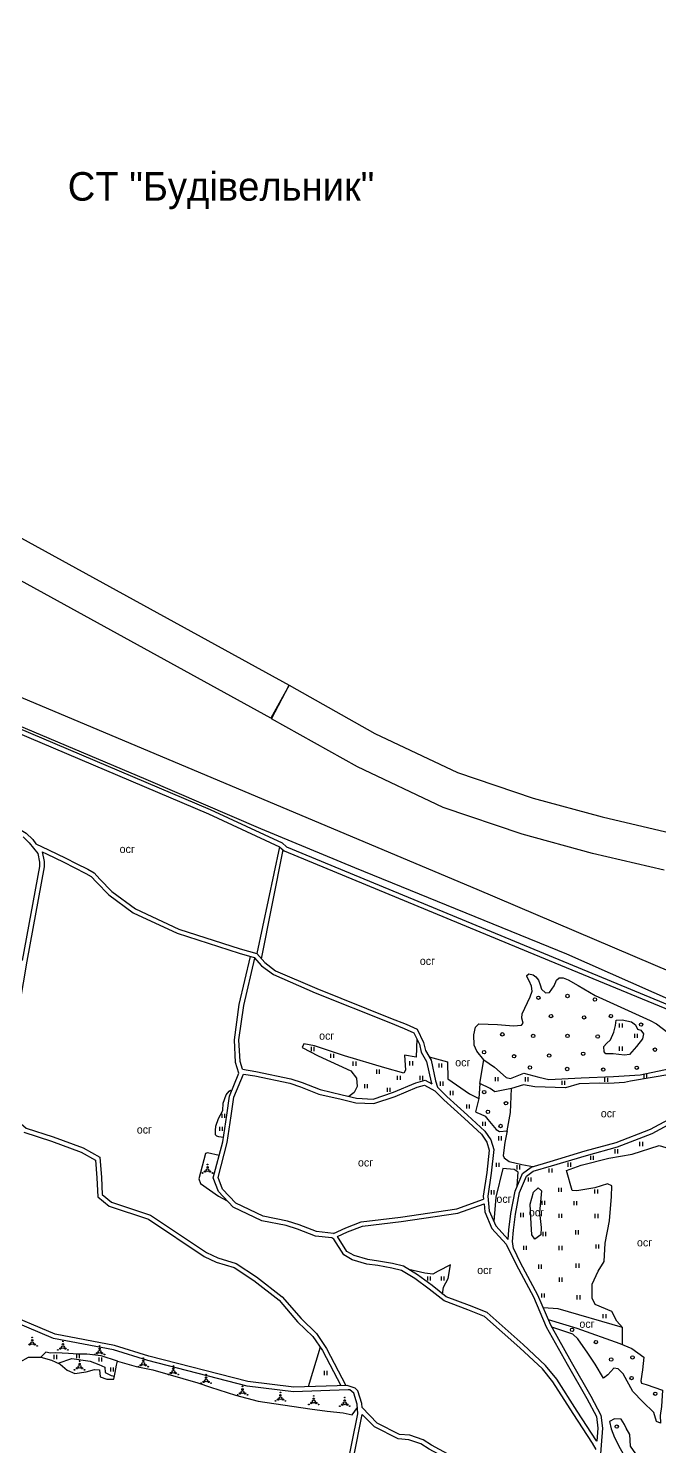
# Model space of a CAD drawing. Header units: millimetres. Extents: x 1379499 to 1411715, y 5652947 to 5671991.
# Drawn here: x 1405400 to 1405952, y 5654704 to 5655945 of the extents above; entities that cross this region are included whole.
import ezdxf
from ezdxf.enums import TextEntityAlignment as Align

# ---------------------------------------------------------------- set-up
doc = ezdxf.new("R2010")
doc.units = ezdxf.units.MM
for name, color, linetype in [('PAY', 4, 'Continuous'), ('вулиці', 7, 'Continuous'), ('на область', 5, 'Continuous')]:
    doc.layers.add(name, color=color, linetype=linetype)
picture_1 = doc.add_image_def('image1.bmp', size_in_pixel=(3370, 2384))

msp = doc.modelspace()

# ---------------------------------------------------------------- linework, layer by layer
at = {"layer": 'вулиці', "color": 7}
for p, q in [((1405917.4, 5655070.5), (1405917.4, 5655074.1)), ((1405919.8, 5655070.5), (1405919.8, 5655074.1)), ((1405930.6, 5655061.4), (1405930.6, 5655065)), ((1405933, 5655061.4), (1405933, 5655065)), ((1405647.8, 5655050), (1405647.8, 5655053.6)), ((1405650.2, 5655050), (1405650.2, 5655053.6)), ((1405917.4, 5655050.3), (1405917.4, 5655053.9)), ((1405919.8, 5655050.3), (1405919.8, 5655053.9)), ((1405664.9, 5655044), (1405664.9, 5655047.6)), ((1405667.3, 5655044), (1405667.3, 5655047.6)), ((1405684.4, 5655037.1), (1405684.4, 5655040.7)), ((1405686.8, 5655037.1), (1405686.8, 5655040.7)), ((1405734, 5655037.4), (1405734, 5655041)), ((1405736.4, 5655037.4), (1405736.4, 5655041)), ((1405759.6, 5655035.5), (1405759.6, 5655039.1)), ((1405762, 5655035.5), (1405762, 5655039.1)), ((1405704.9, 5655030.1), (1405704.9, 5655033.7)), ((1405707.3, 5655030.1), (1405707.3, 5655033.7)), ((1405723.2, 5655024.7), (1405723.2, 5655028.3)), ((1405725.6, 5655024.7), (1405725.6, 5655028.3)), ((1405742.9, 5655024.6), (1405742.9, 5655028.2)), ((1405745.3, 5655024.6), (1405745.3, 5655028.2)), ((1405808.7, 5655023.6), (1405808.7, 5655027.2)), ((1405811.1, 5655023.6), (1405811.1, 5655027.2)), ((1405835, 5655023.4), (1405835, 5655027)), ((1405837.4, 5655023.4), (1405837.4, 5655027)), ((1405904.6, 5655023), (1405904.6, 5655026.6)), ((1405907, 5655023), (1405907, 5655026.6)), ((1405938.8, 5655026.2), (1405938.8, 5655029.8)), ((1405941.2, 5655026.2), (1405941.2, 5655029.8)), ((1405694.4, 5655017.4), (1405694.4, 5655021)), ((1405696.8, 5655017.4), (1405696.8, 5655021)), ((1405714.2, 5655014.3), (1405714.2, 5655017.9)), ((1405716.6, 5655014.3), (1405716.6, 5655017.9)), ((1405760.6, 5655019.6), (1405760.6, 5655023.2)), ((1405763, 5655019.6), (1405763, 5655023.2)), ((1405769.5, 5655011.5), (1405769.5, 5655015.1)), ((1405771.9, 5655011.5), (1405771.9, 5655015.1)), ((1405867, 5655020.4), (1405867, 5655024)), ((1405869.4, 5655020.4), (1405869.4, 5655024)), ((1405783.8, 5654999.6), (1405783.8, 5655003.2)), ((1405786.2, 5654999.6), (1405786.2, 5655003.2)), ((1405569.7, 5654991.6), (1405569.7, 5654995.2)), ((1405572.1, 5654991.6), (1405572.1, 5654995.2)), ((1405567.7, 5654980.2), (1405567.7, 5654983.8)), ((1405570.1, 5654980.2), (1405570.1, 5654983.8)), ((1405797.8, 5654984.6), (1405797.8, 5654988.2)), ((1405800.2, 5654984.6), (1405800.2, 5654988.2)), ((1405811.6, 5654971.8), (1405811.6, 5654975.4)), ((1405814, 5654971.8), (1405814, 5654975.4)), ((1405935.2, 5654966.9), (1405935.2, 5654970.5)), ((1405937.6, 5654966.9), (1405937.6, 5654970.5)), ((1405809.7, 5654948.7), (1405809.7, 5654952.3)), ((1405812.1, 5654948.7), (1405812.1, 5654952.3)), ((1405872.3, 5654948.8), (1405872.3, 5654952.4)), ((1405874.7, 5654948.8), (1405874.7, 5654952.4)), ((1405892.3, 5654954.7), (1405892.3, 5654958.3)), ((1405894.7, 5654954.7), (1405894.7, 5654958.3)), ((1405913.4, 5654960.5), (1405913.4, 5654964.1)), ((1405915.8, 5654960.5), (1405915.8, 5654964.1)), ((1405827.7, 5654946.5), (1405827.7, 5654950.1)), ((1405830.1, 5654946.5), (1405830.1, 5654950.1)), ((1405855.9, 5654943.7), (1405855.9, 5654947.3)), ((1405858.3, 5654943.7), (1405858.3, 5654947.3)), ((1405805.3, 5654924.6), (1405805.3, 5654928.2)), ((1405807.7, 5654924.6), (1405807.7, 5654928.2)), ((1405837.7, 5654935.9), (1405837.7, 5654939.5)), ((1405840.1, 5654935.9), (1405840.1, 5654939.5)), ((1405864.1, 5654926.7), (1405864.1, 5654930.3)), ((1405866.5, 5654926.7), (1405866.5, 5654930.3)), ((1405895.8, 5654925.3), (1405895.8, 5654928.9)), ((1405898.2, 5654925.3), (1405898.2, 5654928.9)), ((1405849.6, 5654915.5), (1405849.6, 5654919.1)), ((1405852, 5654915.5), (1405852, 5654919.1)), ((1405877.7, 5654915.2), (1405877.7, 5654918.8)), ((1405880.1, 5654915.2), (1405880.1, 5654918.8)), ((1405831, 5654904.8), (1405831, 5654908.4)), ((1405833.4, 5654904.8), (1405833.4, 5654908.4)), ((1405864.4, 5654904.1), (1405864.4, 5654907.7)), ((1405866.8, 5654904.1), (1405866.8, 5654907.7)), ((1405896.1, 5654903.9), (1405896.1, 5654907.5)), ((1405898.5, 5654903.9), (1405898.5, 5654907.5)), ((1405850.6, 5654888.1), (1405850.6, 5654891.7)), ((1405853, 5654888.1), (1405853, 5654891.7)), ((1405879.1, 5654889.6), (1405879.1, 5654893.2)), ((1405881.5, 5654889.6), (1405881.5, 5654893.2)), ((1405833.6, 5654876.1), (1405833.6, 5654879.7)), ((1405836, 5654876.1), (1405836, 5654879.7)), ((1405864.6, 5654875.9), (1405864.6, 5654879.5)), ((1405867, 5654875.9), (1405867, 5654879.5)), ((1405896.8, 5654877.2), (1405896.8, 5654880.8)), ((1405899.2, 5654877.2), (1405899.2, 5654880.8)), ((1405749.7, 5654849.3), (1405749.7, 5654852.9)), ((1405752.1, 5654849.3), (1405752.1, 5654852.9)), ((1405761.6, 5654849.2), (1405761.6, 5654852.8)), ((1405764, 5654849.2), (1405764, 5654852.8)), ((1405846.7, 5654859.6), (1405846.7, 5654863.2)), ((1405849.1, 5654859.6), (1405849.1, 5654863.2)), ((1405879.5, 5654860.4), (1405879.5, 5654864)), ((1405881.9, 5654860.4), (1405881.9, 5654864)), ((1405864.8, 5654848.2), (1405864.8, 5654851.8)), ((1405867.2, 5654848.2), (1405867.2, 5654851.8)), ((1405849.3, 5654834.4), (1405849.3, 5654838)), ((1405851.7, 5654834.4), (1405851.7, 5654838)), ((1405880.4, 5654832.7), (1405880.4, 5654836.3)), ((1405882.8, 5654832.7), (1405882.8, 5654836.3)), ((1405903.1, 5654816.2), (1405903.1, 5654819.8)), ((1405905.5, 5654816.2), (1405905.5, 5654819.8)), ((1405422.8, 5654780.6), (1405422.8, 5654784.2)), ((1405425.2, 5654780.6), (1405425.2, 5654784.2)), ((1405442.5, 5654781.2), (1405442.5, 5654784.8)), ((1405444.9, 5654781.2), (1405444.9, 5654784.8)), ((1405462, 5654778.3), (1405462, 5654781.9)), ((1405464.4, 5654778.3), (1405464.4, 5654781.9)), ((1405472.3, 5654769.7), (1405472.3, 5654773.3)), ((1405474.7, 5654769.7), (1405474.7, 5654773.3)), ((1405659.2, 5654766.6), (1405659.2, 5654770.2)), ((1405661.6, 5654766.6), (1405661.6, 5654770.2))]:
    msp.add_line(p, q, dxfattribs=at)
msp.add_lwpolyline([(1405435.6, 5655475.9), (1405628.2, 5655370.1), (1405612.3, 5655341.1), (1405419.7, 5655447), (1405324.4, 5655499.3), (1405340.3, 5655528.2), (1405435.6, 5655475.9)], close=True, dxfattribs=at)
at = {"layer": 'вулиці', "color": 7, "lineweight": -2}
msp.add_lwpolyline([(1405365.3, 5655347.6), (1405365.6, 5655352.6), (1405368.8, 5655360.1), (1405373.9, 5655366.7), (1405384.6, 5655363.4), (1405792.6, 5655191.5), (1406100.5, 5655060.5), (1406291.6, 5654976.4), (1406294.2, 5654971.4), (1406294, 5654962.6), (1406291.3, 5654956.3), (1406284.7, 5654956.5), (1406059.6, 5655051.4), (1405871.1, 5655134.7), (1405685.7, 5655210.1), (1405603.6, 5655244.3), (1405503.1, 5655287.4), (1405397.6, 5655332.2), (1405372, 5655342.7), (1405365.3, 5655347.6)], dxfattribs=at)
at = {"layer": 'вулиці', "color": 7}
for points in [[(1405956.4, 5655208.1), (1405893.8, 5655222.9), (1405832.2, 5655239.7), (1405763.1, 5655263.1), (1405688.1, 5655298.5), (1405613, 5655340.7), (1405628.2, 5655370.1), (1405703.3, 5655327.8), (1405703.3, 5655327.8), (1405775.5, 5655293.7), (1405841.8, 5655271.3), (1405902, 5655254.9), (1405962.7, 5655240.5)], [(1405378.8, 5655337.9), (1405559.3, 5655261.2), (1405622.1, 5655232.1), (1405626.1, 5655228.7), (1405839, 5655140.6), (1406015.1, 5655067.7), (1406052.6, 5655049.6), (1406055.6, 5655041), (1406056.9, 5655032.6), (1406051.6, 5655026.7)], [(1405377.2, 5655334.2), (1405557.7, 5655257.6), (1405620, 5655228.7), (1405624, 5655225.2), (1405837.5, 5655136.9), (1406013.4, 5655064.1), (1406049.4, 5655046.7), (1406051.7, 5655040), (1406052.6, 5655033.9), (1406046.4, 5655027)], [(1405361.1, 5655261), (1405381.8, 5655250.4), (1405398.2, 5655240.7), (1405404, 5655234.9), (1405406.8, 5655231.3)], [(1405395.7, 5655237.5), (1405401, 5655232.2), (1405408.5, 5655222.8), (1405409.9, 5655215.3), (1405409.9, 5655211.4), (1405394.8, 5655129.2)], [(1405406.8, 5655231.3), (1405417.8, 5655226), (1405433, 5655218.8), (1405442.1, 5655214.1), (1405452.1, 5655209), (1405457.7, 5655205.9), (1405462.8, 5655200.4), (1405473.1, 5655189.5), (1405493.9, 5655174.5), (1405531.7, 5655156.7), (1405585.6, 5655139.5), (1405600, 5655135.4), (1405606.9, 5655127.5), (1405616.5, 5655120.2), (1405652.6, 5655104.7), (1405716.9, 5655078.8), (1405730.6, 5655073.5), (1405740.4, 5655069), (1405745.9, 5655057.5), (1405747.7, 5655050.4), (1405752.4, 5655042.1), (1405756.4, 5655023.9), (1405758.1, 5655018.4), (1405766.2, 5655010.2), (1405784.4, 5654993.9), (1405799.6, 5654979.9), (1405804.7, 5654972.2), (1405807.5, 5654963.9), (1405805.1, 5654943.2), (1405802.2, 5654923), (1405803.4, 5654910.2), (1405809, 5654897), (1405819.8, 5654885.2)], [(1405620, 5655228.7), (1405600, 5655135.4)], [(1405604.2, 5655130.6), (1405623.2, 5655226)], [(1405412.3, 5655224.3), (1405413.9, 5655215.7), (1405413.9, 5655211.1), (1405398.7, 5655128.5), (1405388.9, 5655069.9), (1405390.6, 5655044.7), (1405394, 5654986.3), (1405398.2, 5654982.5), (1405421.8, 5654974.9), (1405448.2, 5654965.2), (1405462.7, 5654957.1), (1405464.1, 5654939.3), (1405464.7, 5654924.5), (1405472.8, 5654917.9), (1405507, 5654906.5), (1405556, 5654873.8), (1405565.9, 5654869), (1405582, 5654864.1), (1405599.7, 5654852.5), (1405622.3, 5654835.1), (1405638.7, 5654815.9), (1405652.1, 5654802.8), (1405661, 5654789.9), (1405678, 5654757.4)], [(1405412.3, 5655224.3), (1405416.1, 5655222.4), (1405431.2, 5655215.2), (1405440.3, 5655210.5), (1405450.3, 5655205.4), (1405455.2, 5655202.8), (1405459.8, 5655197.7), (1405470.5, 5655186.5), (1405491.9, 5655171), (1405530.2, 5655153), (1405584.5, 5655135.6), (1405597.7, 5655131.9), (1405604.1, 5655124.6), (1405614.5, 5655116.8), (1405651, 5655101), (1405715.4, 5655075.1), (1405729, 5655069.8), (1405737.4, 5655065.9), (1405742.2, 5655056.1), (1405743.9, 5655049), (1405748.6, 5655040.7), (1405752.6, 5655022.9), (1405753.1, 5655021.2)], [(1405896.9, 5654701.3), (1405893.7, 5654707.1), (1405876.8, 5654733), (1405859.1, 5654760.6), (1405849.8, 5654772), (1405830.2, 5654790.4), (1405799.3, 5654817.8), (1405784.7, 5654823.6), (1405763.8, 5654831.4), (1405750.8, 5654841.8), (1405738.4, 5654851), (1405726.7, 5654858), (1405718, 5654860.2), (1405705.8, 5654862.3), (1405696.4, 5654863.6), (1405683.5, 5654867.4), (1405676, 5654871.8), (1405667.3, 5654885.3), (1405665.5, 5654886.6), (1405651.4, 5654888.1), (1405635.7, 5654894.3), (1405625.8, 5654897.4), (1405604.3, 5654901.5), (1405579.2, 5654913.5), (1405566.6, 5654927), (1405561.9, 5654939.1), (1405570.3, 5654970.7), (1405573.8, 5654994), (1405576.1, 5655010.6), (1405584.3, 5655030.6), (1405581.4, 5655040), (1405580.4, 5655059.9), (1405584.7, 5655090.6), (1405594.6, 5655132.8)], [(1405587.4, 5655034.1), (1405585.4, 5655040.7), (1405584.4, 5655059.7), (1405588.7, 5655089.8), (1405598.3, 5655131.2)], [(1405798.7, 5655042.4), (1405792.5, 5655049.9), (1405790.3, 5655055.1), (1405789.8, 5655064.3), (1405791.2, 5655070.8), (1405794.1, 5655073.8), (1405810.6, 5655073.3), (1405824.5, 5655072.1), (1405831.6, 5655072.5), (1405833, 5655074.5), (1405831.8, 5655078.7), (1405832.2, 5655082.4), (1405839.2, 5655097.3), (1405840.8, 5655102.5), (1405840.4, 5655106.6), (1405838.3, 5655111.4), (1405836.3, 5655115.2), (1405836.2, 5655116), (1405837.9, 5655117.4), (1405841.9, 5655116.6), (1405844.2, 5655114.9), (1405846.3, 5655112.1), (1405847.9, 5655107.9), (1405849.2, 5655104), (1405852.6, 5655100.8), (1405856.2, 5655101.1), (1405860.1, 5655107.1), (1405862.2, 5655112), (1405864.5, 5655113.9), (1405867.9, 5655113.9), (1405872.4, 5655112.3), (1405881.1, 5655107.2), (1405896.1, 5655098.7), (1405944.2, 5655076.6), (1405949.7, 5655073.7), (1405968.4, 5655059.6)], [(1405914.3, 5655077), (1405919.7, 5655077.3), (1405927.9, 5655075.4), (1405931.2, 5655072.8), (1405933, 5655069), (1405936, 5655068.3), (1405938.4, 5655065.1), (1405937.5, 5655060.7), (1405932.3, 5655054.1), (1405926, 5655047.1), (1405921.6, 5655046.5), (1405911.7, 5655047.5), (1405905.4, 5655047.4), (1405903.8, 5655049.3), (1405903.7, 5655054), (1405906, 5655056.6), (1405909.3, 5655059.7), (1405912.4, 5655066.6), (1405913.7, 5655072.4), (1405914.3, 5655077)], [(1405740, 5655060.7), (1405739.3, 5655044.6), (1405729.1, 5655046.3), (1405729.1, 5655046.3), (1405730.2, 5655033.3), (1405728.7, 5655030.5), (1405711.9, 5655035.4), (1405676.7, 5655045.9), (1405650.6, 5655054.5), (1405641.2, 5655056.4), (1405639.7, 5655053), (1405653.6, 5655045.9), (1405682.4, 5655032.6), (1405687.3, 5655026.3), (1405687.7, 5655019), (1405685.2, 5655013.7), (1405680.6, 5655010.3)], [(1405750.8, 5655044.8), (1405766.8, 5655040.6), (1405767.2, 5655025.8), (1405786.1, 5655012.5), (1405794.2, 5655008.4), (1405791.3, 5654996.9), (1405793, 5654995.9), (1405795.5, 5654995.2), (1405799.9, 5654993.1), (1405802.1, 5654990.1), (1405809.3, 5654981.5), (1405812.2, 5654979.5), (1405818.9, 5654980.3), (1405817, 5654970.1), (1405815.5, 5654958.7), (1405816.5, 5654956.5), (1405820.8, 5654953.5), (1405831.8, 5654950.7), (1405841.5, 5654948.9)], [(1405795, 5655021.5), (1405798.7, 5655042.4), (1405808, 5655036), (1405818.1, 5655026.9), (1405821.9, 5655025.9), (1405833.5, 5655030.5), (1405846.6, 5655027.1), (1405855.5, 5655025), (1405883.8, 5655026.6), (1405912.1, 5655027.7), (1405935.5, 5655029.1), (1405967.1, 5655035.8)], [(1405667, 5654890.5), (1405652.3, 5654892), (1405637.1, 5654898.1), (1405626.8, 5654901.3), (1405605.6, 5654905.4), (1405581.6, 5654916.8), (1405570, 5654929.2), (1405566.1, 5654939.3), (1405574.2, 5654969.9), (1405577.7, 5654993.4), (1405580, 5655009.6), (1405588.4, 5655029.9)], [(1405587.4, 5655034.1), (1405599.2, 5655032.2), (1405629.9, 5655025.7), (1405639.6, 5655022.4), (1405655.3, 5655016.2), (1405674.8, 5655011.7), (1405687.2, 5655008.7), (1405701.7, 5655008), (1405719.5, 5655014.1), (1405739.1, 5655022.2), (1405747.4, 5655024.4), (1405753.1, 5655021.2)], [(1405588.4, 5655029.9), (1405598.4, 5655028.3), (1405628.8, 5655021.8), (1405638.2, 5655018.6), (1405654.2, 5655012.3), (1405673.8, 5655007.8), (1405686.7, 5655004.7), (1405702.3, 5655004), (1405721, 5655010.3), (1405740.4, 5655018.4), (1405746.8, 5655020.1), (1405755.7, 5655015.1)], [(1405819.8, 5654885.2), (1405820.6, 5654893.7), (1405822.3, 5654907.9), (1405825.9, 5654927.4), (1405832.5, 5654943), (1405840.1, 5654948.4), (1405856.6, 5654953.5), (1405887.2, 5654962.6), (1405914.3, 5654969.9), (1405944.4, 5654981.6), (1405972, 5654996.5), (1405990.7, 5655005), (1406002.9, 5655011.6), (1406021.9, 5655022.1), (1406033.1, 5655025.5), (1406046.4, 5655027)], [(1405963.2, 5655029.8), (1405926.9, 5655023.5), (1405921.7, 5655022.6), (1405907.9, 5655021.6), (1405899.8, 5655021.9), (1405882, 5655021.4), (1405870, 5655017.9), (1405843.2, 5655018.8), (1405833.4, 5655020.3), (1405822.9, 5655017.3)], [(1405570.8, 5654974.3), (1405566.8, 5654974.9), (1405565.1, 5654975.4), (1405563.9, 5654976.8), (1405563.9, 5654978.5), (1405563.9, 5654980.5), (1405564.3, 5654984.4), (1405566.4, 5654991), (1405570.2, 5654997.9), (1405570.7, 5655004.5), (1405573.2, 5655011.8), (1405575.7, 5655015), (1405577.1, 5655015.9), (1405578.1, 5655015.5)], [(1405755.7, 5655015.1), (1405763.5, 5655007.3), (1405781.7, 5654991), (1405796.5, 5654977.3), (1405801.1, 5654970.4), (1405803.4, 5654963.4), (1405801.2, 5654943.7), (1405798.1, 5654923.1), (1405798.4, 5654920.3)], [(1405818.9, 5654980.3), (1405822, 5654996.1), (1405822.9, 5655017.3), (1405808.1, 5655014.2), (1405804.1, 5655017.3), (1405795, 5655021.5), (1405794.2, 5655008.4)], [(1405824.5, 5654877.3), (1405823.7, 5654883.4), (1405824.5, 5654893.3), (1405826.2, 5654907.3), (1405829.7, 5654926.3), (1405835.8, 5654940.4), (1405841.9, 5654944.8), (1405857.7, 5654949.7), (1405888.3, 5654958.7), (1405915.6, 5654966.1), (1405946, 5654977.9), (1405973.8, 5654992.9), (1405992.4, 5655001.4), (1406004.8, 5655008.1), (1406023.4, 5655018.4), (1406033.9, 5655021.5), (1406046.6, 5655023), (1406056.7, 5655022.5), (1406066.8, 5655016.1), (1406078.7, 5655006.2), (1406093.2, 5654995.9), (1406102.7, 5654989.9), (1406121.3, 5654982.4), (1406143.5, 5654973.4)], [(1405824.5, 5654877.3), (1405823.7, 5654883.4), (1405824.5, 5654893.3), (1405826.2, 5654907.3), (1405829.7, 5654926.3), (1405835.8, 5654940.4), (1405841.9, 5654944.8), (1405857.7, 5654949.7), (1405888.3, 5654958.7), (1405915.6, 5654966.1), (1405946, 5654977.9), (1405973.8, 5654992.9), (1405992.4, 5655001.4), (1406004.8, 5655008.1), (1406023.4, 5655018.4), (1406033.9, 5655021.5), (1406046.6, 5655023), (1406056.7, 5655022.5), (1406066.8, 5655016.1), (1406078.7, 5655006.2), (1406093.2, 5654995.9), (1406102.7, 5654989.9), (1406121.3, 5654982.4), (1406143.5, 5654973.4)], [(1405396.2, 5654979), (1405420.5, 5654971.1), (1405446.5, 5654961.6), (1405458.9, 5654954.6), (1405460.1, 5654939), (1405460.8, 5654922.6), (1405470.9, 5654914.3), (1405505.2, 5654902.9), (1405554, 5654870.3), (1405564.4, 5654865.2), (1405580.3, 5654860.5), (1405597.4, 5654849.2), (1405619.6, 5654832.1), (1405635.7, 5654813.2), (1405649, 5654800.2), (1405657.6, 5654787.9), (1405673.5, 5654757.3), (1405673.5, 5654757.3)], [(1405679.5, 5654757.5), (1405632.4, 5654755.9), (1405592.3, 5654760.8), (1405505.7, 5654783.1), (1405475.5, 5654792.4), (1405423.5, 5654802.3), (1405376.8, 5654822.1), (1405363.8, 5654824.9), (1405344.5, 5654825.6), (1405287.4, 5654824), (1405251, 5654822.1), (1405215.1, 5654824.4), (1405203.4, 5654832.4), (1405200.4, 5654840.8), (1405201.6, 5654850.1), (1405213.5, 5654879.2), (1405223, 5654910.8), (1405238.3, 5654950.3), (1405244, 5654965)], [(1405919.9, 5654808.3), (1405915, 5654813.8), (1405910.7, 5654822.1), (1405896, 5654828.2), (1405893.3, 5654833.8), (1405893.3, 5654846), (1405898.7, 5654857.4), (1405903.8, 5654865.8), (1405904.9, 5654881.9), (1405908.6, 5654901.5), (1405910.4, 5654922.8), (1405910.7, 5654932), (1405906.7, 5654933.7), (1405895.6, 5654930.2), (1405880.1, 5654927.7), (1405876, 5654928.1), (1405870.9, 5654945.6), (1405883.7, 5654950.2), (1405908, 5654956.4), (1405928.4, 5654959.7), (1405951.9, 5654967.3), (1405967.4, 5654962.6), (1405975.7, 5654954.5)], [(1405567, 5654958.5), (1405556.8, 5654960.9), (1405555.2, 5654960.5), (1405549.4, 5654938.3), (1405550.7, 5654934.1), (1405566.4, 5654923.1), (1405574.1, 5654919)], [(1405827.8, 5654932), (1405828.6, 5654943.9), (1405825.1, 5654946.3), (1405815.2, 5654947.2), (1405809.1, 5654922.2), (1405807.3, 5654900.9)], [(1405842.1, 5654926.6), (1405846.1, 5654930.3), (1405849.2, 5654927.6), (1405847.3, 5654908.8), (1405848.7, 5654895.7), (1405848.4, 5654889.2), (1405843.3, 5654885.4), (1405840.6, 5654889.1), (1405840.1, 5654898.7), (1405839.1, 5654915.9), (1405842.1, 5654926.6)], [(1405667, 5654890.5), (1405677.9, 5654895.4), (1405691.4, 5654900.7), (1405725.8, 5654904.7), (1405774.9, 5654912), (1405798.4, 5654920.3)], [(1405670.6, 5654887.7), (1405679.4, 5654891.7), (1405692.4, 5654896.8), (1405726.4, 5654900.8), (1405775.9, 5654908.1), (1405798.8, 5654916.2)], [(1405798.8, 5654916.2), (1405799.5, 5654909.2), (1405805.6, 5654894.8), (1405818.2, 5654881), (1405827, 5654863.2), (1405842.1, 5654834.9), (1405853.2, 5654808.7), (1405871.5, 5654776), (1405888.8, 5654746.1), (1405897.2, 5654730.4), (1405898.3, 5654720), (1405897.4, 5654708.6)], [(1405897.4, 5654708.6), (1405897.2, 5654709.1), (1405880.2, 5654735.1), (1405862.4, 5654763), (1405852.7, 5654774.8), (1405832.9, 5654793.4), (1405801.4, 5654821.3), (1405786.2, 5654827.3), (1405765.8, 5654834.9), (1405753.3, 5654845), (1405740.6, 5654854.3), (1405728.2, 5654861.8), (1405718.8, 5654864.1), (1405706.4, 5654866.2), (1405697.2, 5654867.5), (1405685.1, 5654871.1), (1405678.9, 5654874.7), (1405670.6, 5654887.7)], [(1405824.5, 5654877.3), (1405830.5, 5654865), (1405845.7, 5654836.7), (1405856.8, 5654810.4), (1405875, 5654778), (1405892.3, 5654748), (1405901.1, 5654731.6), (1405902.4, 5654720.1), (1405900, 5654690.4), (1405893.6, 5654663.1), (1405891.2, 5654651.6), (1405889.6, 5654622.8), (1405887.1, 5654613.3), (1405883.4, 5654598.8), (1405881.9, 5654592.1), (1405875.9, 5654553.7), (1405866.9, 5654479.5), (1405862, 5654446.3), (1405853.3, 5654378), (1405849.3, 5654359.8), (1405844.6, 5654353.1), (1405836.8, 5654351.8), (1405827.2, 5654353.1), (1405829.7, 5654352.8)], [(1405762.6, 5654837.4), (1405763.3, 5654843.3), (1405767.3, 5654851.1), (1405769.6, 5654863), (1405758.6, 5654857.4), (1405753.9, 5654854.7), (1405747, 5654855.7), (1405733, 5654858.9)], [(1405672.9, 5654656.3), (1405688.3, 5654732.5), (1405687.9, 5654741), (1405684.9, 5654750.6), (1405681.5, 5654753.7), (1405679.8, 5654753.5), (1405632.2, 5654751.9), (1405591.5, 5654756.9), (1405504.6, 5654779.3), (1405474.5, 5654788.6), (1405422.3, 5654798.5), (1405375.6, 5654818.3)], [(1405919.8, 5654793.3), (1405919.9, 5654808.3), (1405863.6, 5654824.5), (1405850.5, 5654825.3)], [(1405854.8, 5654815.3), (1405880, 5654807.5), (1405917.6, 5654794.1), (1405928.2, 5654789.8), (1405938.7, 5654782.3), (1405937.5, 5654771), (1405936, 5654761.5)], [(1405936, 5654761.5), (1405936.6, 5654759.5), (1405940.5, 5654758.2), (1405954.8, 5654753.4), (1405954, 5654739.2), (1405952.8, 5654731.3), (1405953.1, 5654724.5), (1405949.8, 5654726), (1405947.2, 5654733.9), (1405937.6, 5654743), (1405929, 5654752.3), (1405920.6, 5654767.6), (1405916.1, 5654772.1), (1405912.2, 5654772.7), (1405907.1, 5654766.8), (1405903.4, 5654763.7), (1405896, 5654776.1), (1405889.5, 5654785.7), (1405880.9, 5654798.2), (1405876.4, 5654802.4), (1405868.7, 5654805), (1405858, 5654808.4)], [(1405655.3, 5654791.1), (1405644.9, 5654756.4)], [(1405393, 5654778), (1405400.4, 5654782.3), (1405411, 5654782.1), (1405420.4, 5654779.5), (1405428.1, 5654776.1), (1405434.2, 5654770.9), (1405440.9, 5654767.9), (1405450.6, 5654769.5), (1405458.1, 5654771.3), (1405462.4, 5654771.2), (1405462.9, 5654765), (1405468.7, 5654763), (1405474.8, 5654763), (1405476, 5654768.8), (1405477.4, 5654775.1), (1405478.2, 5654778.8), (1405494.6, 5654774), (1405509.1, 5654771), (1405548.5, 5654759.9), (1405559.4, 5654755.9), (1405581.4, 5654749), (1405601.1, 5654743.7), (1405646.3, 5654737.1), (1405661.6, 5654735.1), (1405675.5, 5654733.4), (1405683.5, 5654731.9), (1405688.1, 5654738.3)], [(1405478.2, 5654778.8), (1405464, 5654783.5), (1405451.2, 5654784.9), (1405443.4, 5654784.9), (1405435.2, 5654785.5), (1405424.1, 5654786), (1405419.4, 5654785.8), (1405415.5, 5654786.5), (1405411, 5654782.1)], [(1405426.2, 5654776.9), (1405438.3, 5654781.1), (1405454.1, 5654778.6), (1405461.9, 5654775.8), (1405467.1, 5654773.4), (1405467.5, 5654768.8), (1405472.6, 5654766.2), (1405475.4, 5654765.6)], [(1405692.1, 5654738.2), (1405691.9, 5654741.7), (1405688.3, 5654752.9), (1405685.7, 5654755.3)], [(1405276.3, 5654593.1), (1405476.5, 5654598.1), (1405624.3, 5654596.8), (1405630.2, 5654595), (1405630.9, 5654585.4), (1405627.7, 5654565.9), (1405622.9, 5654536.5), (1405628, 5654523.8), (1405634.6, 5654515.5), (1405637.1, 5654515.2), (1405644.1, 5654510.8), (1405653.5, 5654513.9), (1405658.9, 5654520.9), (1405668.1, 5654568.2), (1405676.9, 5654655.7), (1405692.3, 5654732.2)], [(1405773.7, 5654693.9), (1405752.8, 5654705.2), (1405745.4, 5654710), (1405733.9, 5654714), (1405724.9, 5654714.7), (1405705.3, 5654724.6), (1405692.1, 5654738.2)], [(1405741.8, 5654479.1), (1405743.6, 5654480.6), (1405757.9, 5654565.3), (1405771, 5654656), (1405775.9, 5654682.2), (1405770.8, 5654690.9), (1405750.7, 5654701.8), (1405743.6, 5654706.4), (1405733, 5654710), (1405723.8, 5654710.7), (1405702.9, 5654721.3), (1405692.3, 5654732.2)], [(1405950.7, 5654670.6), (1405947, 5654678.1), (1405937.9, 5654689.4), (1405931.7, 5654697.7), (1405927, 5654704.4), (1405926.2, 5654714.6), (1405923.2, 5654720.2), (1405921.8, 5654723.4), (1405918.8, 5654727.9), (1405913, 5654728.4), (1405908.5, 5654725.8), (1405910, 5654719.5), (1405912.9, 5654711.8), (1405917.8, 5654702.3), (1405921.8, 5654695.6), (1405928.1, 5654686.9), (1405933.9, 5654681.5), (1405939.4, 5654674.9), (1405942.9, 5654669.1), (1405944.1, 5654664)]]:
    msp.add_lwpolyline(points, dxfattribs=at)
for centre, radius in [((1405846.4, 5655096.6), 1.49), ((1405871.8, 5655098.1), 1.49), ((1405895.8, 5655095.1), 1.49), ((1405857.4, 5655080.6), 1.49), ((1405886.3, 5655079.4), 1.49), ((1405909.8, 5655080.6), 1.49), ((1405814.8, 5655064.6), 1.49), ((1405841.8, 5655063.2), 1.49), ((1405871.8, 5655063.2), 1.49), ((1405898.2, 5655062.7), 1.49), ((1405936.2, 5655073.1), 1.49), ((1405948.3, 5655051.2), 1.49), ((1405798.8, 5655049), 1.49), ((1405825.1, 5655045.4), 1.49), ((1405855.8, 5655046), 1.49), ((1405885.5, 5655047.6), 1.49), ((1405838.9, 5655035.6), 1.49), ((1405871.5, 5655034.3), 1.49), ((1405903.1, 5655033.8), 1.49), ((1405932.4, 5655035.4), 1.49), ((1405798.9, 5655014.1), 1.49), ((1405818, 5655004.3), 1.49), ((1405802.2, 5654996.8), 1.49), ((1405813.3, 5654984.4), 1.49), ((1405552.5, 5654943.3), 0.312), ((1405554.7, 5654944.6), 0.625), ((1405556.9, 5654945.8), 1.25), ((1405556.9, 5654948.3), 0.625), ((1405556.9, 5654950.8), 0.312), ((1405559, 5654944.6), 0.625), ((1405561.2, 5654943.3), 0.312), ((1405875.8, 5654806.1), 1.49), ((1405401.3, 5654793.3), 0.625), ((1405403.5, 5654794.5), 1.25), ((1405403.5, 5654797), 0.625), ((1405403.5, 5654799.5), 0.312), ((1405405.7, 5654793.3), 0.625), ((1405407.8, 5654792), 0.312), ((1405430.4, 5654791), 1.25), ((1405430.4, 5654793.5), 0.625), ((1405430.4, 5654796), 0.312), ((1405462.5, 5654792), 0.312), ((1405896.7, 5654795.4), 1.49), ((1405426, 5654788.5), 0.312), ((1405428.2, 5654789.7), 0.625), ((1405432.5, 5654789.7), 0.625), ((1405434.7, 5654788.5), 0.312), ((1405445, 5654778.7), 0.312), ((1405458.2, 5654784.5), 0.312), ((1405460.3, 5654785.7), 0.625), ((1405462.5, 5654787), 1.25), ((1405462.5, 5654789.5), 0.625), ((1405464.7, 5654785.7), 0.625), ((1405466.8, 5654784.5), 0.312), ((1405500.7, 5654778.9), 0.625), ((1405500.7, 5654781.4), 0.312), ((1405910, 5654780.2), 1.49), ((1405928.7, 5654782), 1.49), ((1405440.6, 5654771.2), 0.312), ((1405442.8, 5654772.5), 0.625), ((1405445, 5654773.7), 1.25), ((1405445, 5654776.2), 0.625), ((1405447.1, 5654772.5), 0.625), ((1405449.3, 5654771.2), 0.312), ((1405496.4, 5654773.9), 0.312), ((1405498.5, 5654775.2), 0.625), ((1405500.7, 5654776.4), 1.25), ((1405502.9, 5654775.2), 0.625), ((1405505, 5654773.9), 0.312), ((1405522.7, 5654767), 0.312), ((1405524.8, 5654768.3), 0.625), ((1405527, 5654769.5), 1.25), ((1405527, 5654772), 0.625), ((1405527, 5654774.5), 0.312), ((1405529.1, 5654768.3), 0.625), ((1405531.3, 5654767), 0.312), ((1405555.7, 5654766.9), 0.312), ((1405551.3, 5654759.4), 0.312), ((1405553.5, 5654760.6), 0.625), ((1405555.7, 5654761.9), 1.25), ((1405555.7, 5654764.4), 0.625), ((1405557.8, 5654760.6), 0.625), ((1405560, 5654759.4), 0.312), ((1405587.5, 5654754.2), 0.625), ((1405587.5, 5654756.7), 0.312), ((1405927.9, 5654763.9), 1.49), ((1405583.2, 5654749.2), 0.312), ((1405585.4, 5654750.5), 0.625), ((1405587.5, 5654751.7), 1.25), ((1405589.7, 5654750.5), 0.625), ((1405591.8, 5654749.2), 0.312), ((1405616.4, 5654743.9), 0.312), ((1405618.5, 5654745.1), 0.625), ((1405620.7, 5654746.4), 1.25), ((1405620.7, 5654748.9), 0.625), ((1405620.7, 5654751.4), 0.312), ((1405622.9, 5654745.1), 0.625), ((1405625, 5654743.9), 0.312), ((1405645.5, 5654740.8), 0.312), ((1405647.6, 5654742.1), 0.625), ((1405649.8, 5654743.3), 1.25), ((1405649.8, 5654745.8), 0.625), ((1405649.8, 5654748.3), 0.312), ((1405652, 5654742.1), 0.625), ((1405654.1, 5654740.8), 0.312), ((1405674.8, 5654740.7), 0.625), ((1405676.9, 5654741.9), 1.25), ((1405676.9, 5654744.4), 0.625), ((1405676.9, 5654746.9), 0.312), ((1405679.1, 5654740.7), 0.625), ((1405948.6, 5654750.2), 1.49), ((1405672.6, 5654739.4), 0.312), ((1405681.3, 5654739.4), 0.312), ((1405914.9, 5654721.5), 1.49)]:
    msp.add_circle(centre, radius, dxfattribs=at)
at = {"layer": 'на область', "color": 7, "lineweight": -2}
msp.add_lwpolyline([(1405679.5, 5654757.5), (1405685.7, 5654755.3)], dxfattribs=at)

# ---------------------------------------------------------------- texts
at = {"layer": 'PAY', "color": 7}
msp.add_text('СТ "Будівельник"', height=25, dxfattribs=at).set_placement((1405568.7, 5655803.2), align=Align.MIDDLE)
at = {"layer": 'вулиці', "color": 7}
for p in [(1405480, 5655223.2), (1405742.6, 5655125.3), (1405654.5, 5655059.9), (1405773.6, 5655036.6), (1405900.9, 5654992), (1405495, 5654977.8), (1405688.5, 5654949), (1405809.6, 5654917.2), (1405838, 5654905.4), (1405932.6, 5654879.1), (1405792.8, 5654854.9), (1405882.2, 5654807.9)]:
    msp.add_text('осг', height=7, dxfattribs=at).set_placement(p)

# ---------------------------------------------------------------- pictures from other files: only their frames are drawn
at = {"layer": 'на область', "color": 7, "lineweight": -2}
image = msp.add_image(picture_1, insert=(1395288.6, 5652947), size_in_units=(16426, 11620.1), dxfattribs=at)
image.dxf.flags = 7

doc.saveas('drawing.dxf')
